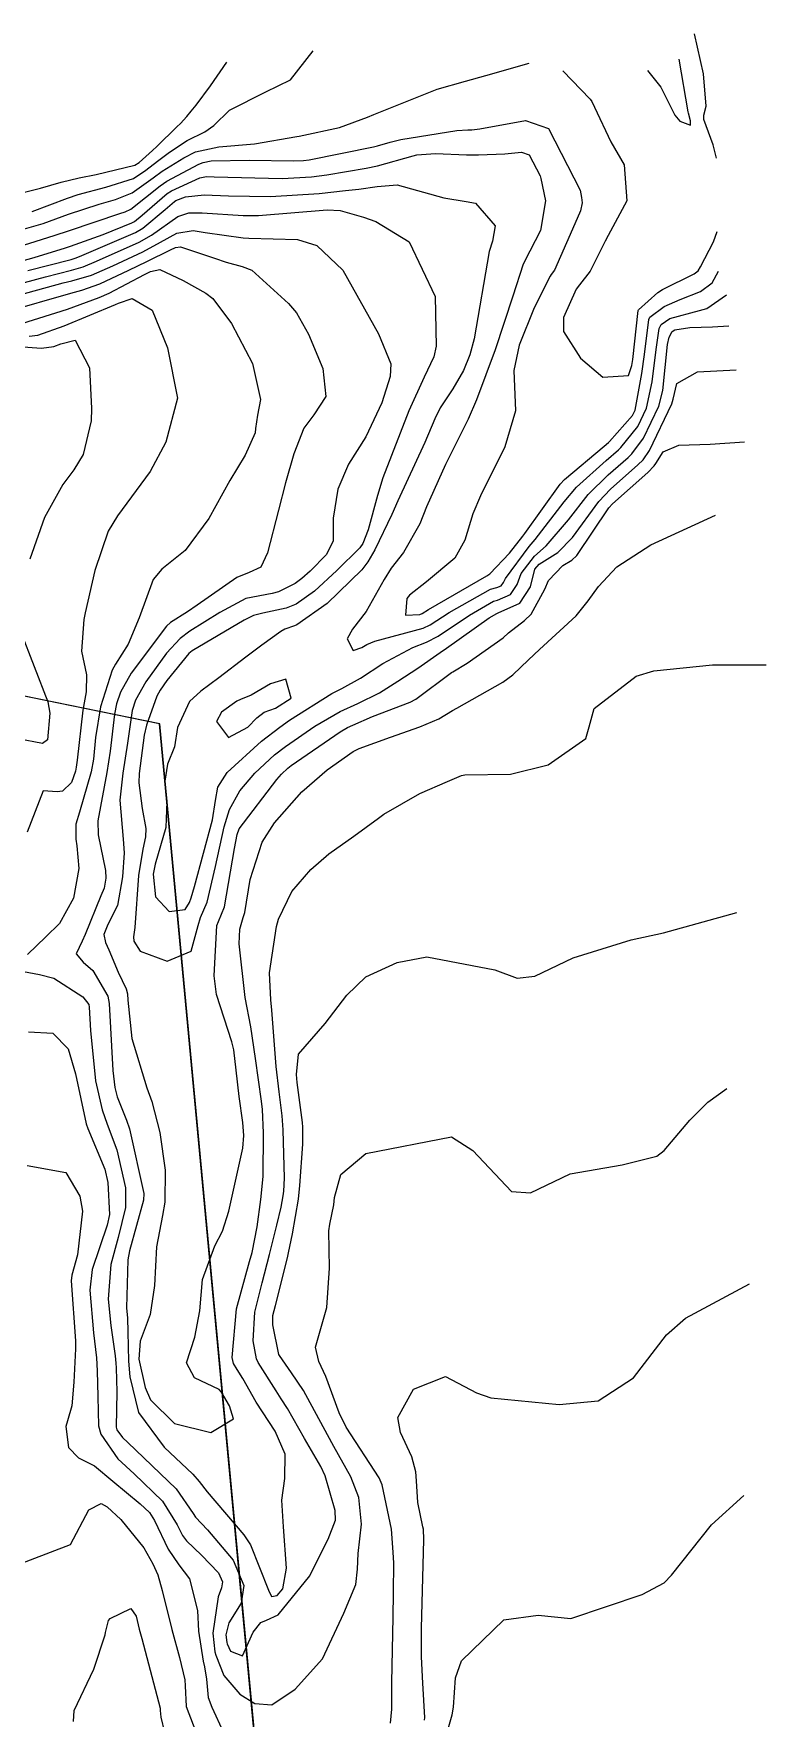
# Model space of a CAD drawing. Header units: feet. Extents: x 1318179 to 1318934, y 422463 to 423299.
# Drawn here: x 1318828.8 to 1318933.7, y 423057.7 to 423298.9 of the extents above; entities that cross this region are included whole.
import ezdxf

# ---------------------------------------------------------------- set-up
doc = ezdxf.new("R2010")
doc.units = ezdxf.units.FT
for name, color, linetype in [('C-DRNG-AREA', 150, 'CONTINUOUS'), ('C-TOPO-MAJR', 32, 'CONTINUOUS'), ('V-PROP-LINE', 7, 'CONTINUOUS')]:
    doc.layers.add(name, color=color, linetype=linetype)

msp = doc.modelspace()

# ---------------------------------------------------------------- linework, layer by layer
at = {"layer": 'C-DRNG-AREA'}
msp.add_lwpolyline([(1318860.98, 423048.9), (1318846.83, 423199.58), (1318846.78, 423200.11), (1318773.02, 423215.17), (1318776.4, 423177.95), (1318743.82, 423107.47), (1318667.04, 423171.48)], dxfattribs=at)
at = {"layer": 'C-TOPO-MAJR'}
for points in [[(1318926.6, 423281.09), (1318926.11, 423283.03), (1318924.75, 423286.63), (1318924.74, 423287.25), (1318925.08, 423288.53), (1318924.72, 423293.15), (1318923.41, 423298.92)], [(1318828.54, 423273.44), (1318833.59, 423275.39), (1318835.11, 423275.9), (1318839.1, 423276.95), (1318843.06, 423278.21), (1318844.85, 423279.38), (1318846.5, 423280.68), (1318848.24, 423281.97), (1318850.73, 423283.62), (1318853.3, 423284.85), (1318854.58, 423285.76), (1318856.8, 423287.96), (1318862.02, 423290.6), (1318865.53, 423292.31), (1318868.79, 423296.48)], [(1318916.69, 423293.67), (1318918.62, 423291.25), (1318920.63, 423287.25), (1318921.34, 423286.41), (1318922.85, 423285.81), (1318922.84, 423286.44), (1318922.57, 423287.52), (1318922.54, 423287.75), (1318921.25, 423295.25)], [(1318823.2, 423275.17), (1318829.73, 423276.82), (1318832.72, 423277.67), (1318835.27, 423278.26), (1318837.69, 423278.77), (1318843.23, 423280.09), (1318843.86, 423280.47), (1318845.78, 423282.2), (1318846.39, 423282.76), (1318849.27, 423285.6), (1318849.8, 423286.08), (1318850.69, 423287.06), (1318851.32, 423287.85), (1318852.04, 423288.67), (1318854.1, 423291.45), (1318856.43, 423294.85)], [(1318826.12, 423270.58), (1318830.1, 423271.74), (1318833.74, 423273.06), (1318838.13, 423274.53), (1318840.49, 423275.18), (1318842.87, 423276.13), (1318845.86, 423278.26), (1318847.18, 423279.23), (1318850.26, 423281.13), (1318851.93, 423282.01), (1318855.27, 423282.73), (1318860.37, 423283.17), (1318866.46, 423284.2), (1318866.79, 423284.27), (1318872.56, 423285.5), (1318876.59, 423286.95), (1318877.5, 423287.37), (1318886.57, 423290.99), (1318890.63, 423292.11), (1318893.55, 423292.93), (1318899.75, 423294.69)], [(1318904.57, 423293.62), (1318908.5, 423289.53), (1318908.72, 423289.2), (1318909.09, 423288.4), (1318911.45, 423283.42), (1318913.36, 423280.16), (1318913.75, 423274.97), (1318911.07, 423270.02), (1318910.63, 423269.2), (1318908.48, 423264.9), (1318906.95, 423262.98), (1318906.47, 423262.33), (1318904.67, 423258.27), (1318904.67, 423256.27), (1318907.09, 423252.44), (1318910.31, 423249.73), (1318913.95, 423249.96), (1318914.47, 423251.43), (1318914.58, 423252.26), (1318915.37, 423259.28), (1318915.42, 423259.39), (1318918.19, 423261.86), (1318918.86, 423262.29), (1318923.39, 423264.56), (1318923.93, 423264.99), (1318924.28, 423265.53), (1318926.15, 423269.11), (1318926.65, 423270.62)], [(1318824.72, 423267.81), (1318831.69, 423270.01), (1318833.89, 423270.76), (1318841.11, 423273.19), (1318841.87, 423273.4), (1318842.66, 423273.79), (1318846.87, 423277.15), (1318847.84, 423277.81), (1318852.42, 423280.22), (1318853.05, 423280.5), (1318854.2, 423280.74), (1318859.69, 423280.79), (1318865.92, 423280.7), (1318867.43, 423280.76), (1318868.21, 423280.87), (1318877.45, 423282.72), (1318878.03, 423282.85), (1318879.83, 423283.38), (1318881.36, 423283.79), (1318889.37, 423285.07), (1318890.97, 423285.14), (1318891.54, 423285.15), (1318892.69, 423285.29), (1318899.23, 423286.48), (1318902.51, 423285.34), (1318907.05, 423276.53), (1318907.26, 423275.49), (1318907.31, 423274.7), (1318907.08, 423273.56), (1318905.94, 423270.92), (1318903.37, 423265.07), (1318902.9, 423264.42), (1318902.74, 423264.21), (1318900.48, 423259.69), (1318898.31, 423254.33), (1318897.54, 423250.71), (1318897.78, 423244.93), (1318896.25, 423239.78), (1318892.76, 423232.74), (1318891.65, 423230.17), (1318890.51, 423226.39), (1318889.11, 423223.81), (1318885.03, 423220.45), (1318882.59, 423218.53), (1318882.23, 423218.04), (1318882.01, 423215.68), (1318884.07, 423215.74), (1318884.4, 423215.89), (1318885.32, 423216.48), (1318893.68, 423221.31), (1318894.1, 423221.58), (1318896.91, 423224.55), (1318898.85, 423226.99), (1318899.13, 423227.37), (1318904.18, 423234.41), (1318904.82, 423235.11), (1318910.47, 423239.84), (1318911.12, 423240.39), (1318911.24, 423240.51), (1318914.54, 423244.23), (1318914.93, 423245.01), (1318915.9, 423250.26), (1318916.25, 423252.99), (1318916.87, 423257.98), (1318917.04, 423258.35), (1318919.1, 423259.88), (1318921.37, 423260.86), (1318924.3, 423262.01), (1318925.97, 423263.25), (1318926.87, 423264.93)], [(1318825.37, 423265.94), (1318828.81, 423266.87), (1318833.3, 423268.24), (1318834.04, 423268.49), (1318838.7, 423270.17), (1318842.82, 423271.83), (1318843.18, 423272.04), (1318844.3, 423272.96), (1318847.89, 423276.02), (1318848.49, 423276.43), (1318852.57, 423278.28), (1318853.5, 423278.47), (1318854.6, 423278.44), (1318864.34, 423278.21), (1318868.55, 423278.41), (1318870.77, 423278.7), (1318876.38, 423279.65), (1318878.01, 423279.99), (1318883.12, 423281.42), (1318883.67, 423281.56), (1318886.3, 423281.78), (1318890.74, 423281.56), (1318892.47, 423281.57), (1318896.25, 423281.74), (1318898.65, 423281.95), (1318899.76, 423281.57), (1318901.3, 423278.59), (1318901.43, 423278.21), (1318902.08, 423274.98), (1318901.35, 423270.72), (1318899.85, 423267.79), (1318898.86, 423265.91), (1318897.39, 423261.32), (1318894.87, 423253.66), (1318892.21, 423246.51), (1318890.99, 423243.74), (1318887.74, 423237.25), (1318885.01, 423231.18), (1318884.06, 423228.72), (1318881.75, 423224.62), (1318879.96, 423222.4), (1318878.95, 423220.78), (1318876.4, 423216.18), (1318874.44, 423213.65), (1318873.69, 423212.27), (1318874.51, 423210.61), (1318875.77, 423211.01), (1318876.48, 423211.46), (1318877.65, 423211.94), (1318884.54, 423213.8), (1318885.55, 423214.27), (1318888.3, 423216.06), (1318894.19, 423219.39), (1318895.11, 423219.63), (1318895.75, 423219.85), (1318896.07, 423220.34), (1318896.33, 423220.9), (1318899.72, 423225.48), (1318900.62, 423226.51), (1318904.77, 423231.88), (1318906.54, 423234), (1318910.77, 423237.81), (1318912.52, 423239.33), (1318912.85, 423239.65), (1318915.3, 423242.69), (1318916.55, 423245.28), (1318917.37, 423249.06), (1318917.92, 423253.71), (1318918.36, 423256.71), (1318918.65, 423257.3), (1318919.9, 423258.12), (1318924.14, 423259.3), (1318925.18, 423259.58), (1318928.02, 423261.51)], [(1318827.93, 423265.03), (1318834.14, 423266.59), (1318834.7, 423266.76), (1318835.33, 423267.02), (1318843.35, 423270.45), (1318844.4, 423271.07), (1318847.62, 423273.77), (1318848.92, 423274.89), (1318849.14, 423275.05), (1318850.53, 423275.57), (1318853.18, 423275.84), (1318856.68, 423275.69), (1318862.69, 423275.62), (1318869.67, 423276.06), (1318873.41, 423276.45), (1318875.34, 423276.67), (1318877.98, 423277.06), (1318880.83, 423277.27), (1318887.52, 423275.44), (1318890.72, 423274.9), (1318892.07, 423274.64), (1318894.85, 423271.4), (1318894.48, 423269.2), (1318893.99, 423267.75), (1318891.86, 423255.25), (1318891.23, 423252.96), (1318890.31, 423250.71), (1318888.8, 423248.09), (1318887, 423245.35), (1318886.23, 423243.79), (1318884.78, 423240.4), (1318880.91, 423232.01), (1318880.05, 423230.08), (1318877.64, 423225.01), (1318876.64, 423223.28), (1318875.77, 423222.14), (1318870.78, 423217.34), (1318866.46, 423214.28), (1318866.13, 423214.15), (1318864.72, 423213.68), (1318864.15, 423213.34), (1318861.46, 423211.39), (1318859.17, 423209.67), (1318855.3, 423206.69), (1318852.7, 423204.76), (1318851.09, 423203.28), (1318849.38, 423199.59), (1318848.95, 423196.79), (1318847.94, 423194.35), (1318847.53, 423191.9), (1318847.84, 423188.99), (1318847.67, 423185.26), (1318846.15, 423180.01), (1318845.87, 423178.58), (1318846.21, 423175.32), (1318848.18, 423173.24), (1318850.48, 423173.51), (1318851.1, 423174.5), (1318851.34, 423175.21), (1318851.79, 423176.8), (1318854.37, 423186.35), (1318854.8, 423189.11), (1318855.14, 423191.02), (1318856.47, 423193.15), (1318861.39, 423197.63), (1318864.01, 423199.64), (1318865.42, 423200.62), (1318871.47, 423204.45), (1318872.89, 423205.18), (1318875.58, 423206.66), (1318878.77, 423208.76), (1318883.07, 423211.03), (1318885.03, 423211.8), (1318886.71, 423212.65), (1318891.19, 423215.65), (1318894.65, 423217.65), (1318895.2, 423217.83), (1318897.06, 423218.61), (1318898, 423220.03), (1318898.59, 423221.62), (1318900.51, 423224.11), (1318902.19, 423225.61), (1318905.37, 423229.33), (1318908.17, 423232.95), (1318911.08, 423235.76), (1318913.93, 423238.25), (1318914.46, 423238.78), (1318916.12, 423241.02), (1318918.31, 423245.58), (1318918.87, 423247.83), (1318919.58, 423254.44), (1318919.8, 423255.47), (1318920.24, 423256.27), (1318920.63, 423256.53), (1318922.74, 423256.85), (1318926, 423256.96), (1318928.36, 423257.09)], [(1318823.85, 423262.32), (1318830.46, 423264.13), (1318834.19, 423265.05), (1318835.86, 423265.56), (1318837.75, 423266.35), (1318843.88, 423269.07), (1318845.64, 423270.09), (1318849.42, 423272.74), (1318850.98, 423273.29), (1318852.88, 423273.28), (1318858.79, 423272.91), (1318860.96, 423272.91), (1318870.79, 423273.72), (1318872.66, 423273.62), (1318876.03, 423272.66), (1318877.77, 423272.05), (1318882.57, 423269.12), (1318886.28, 423261.27), (1318886.44, 423254.19), (1318886.08, 423252.66), (1318884.69, 423249.74), (1318882.49, 423244.91), (1318878.79, 423235.31), (1318877.99, 423232.8), (1318876.69, 423227.86), (1318875.92, 423225.93), (1318875.47, 423225.29), (1318872.17, 423222.04), (1318868.97, 423219.11), (1318866.34, 423217.25), (1318864.95, 423216.65), (1318861.58, 423215.95), (1318860.25, 423215.63), (1318858.9, 423214.96), (1318851.46, 423210.56), (1318851.01, 423210.19), (1318847.84, 423206.29), (1318846.86, 423204.94), (1318846.4, 423204.08), (1318844.91, 423199.93), (1318844.61, 423198.49), (1318843.89, 423192.97), (1318843.82, 423191.66), (1318844.28, 423187.96), (1318844.84, 423185.11), (1318844.8, 423183.92), (1318844.38, 423182.15), (1318843.79, 423178.4), (1318843.25, 423170.96), (1318843.04, 423169.6), (1318843.09, 423168.98), (1318844, 423167.55), (1318847.9, 423166.13), (1318851.34, 423167.55), (1318852.32, 423171.22), (1318852.68, 423172.37), (1318853.61, 423174.58), (1318854.83, 423179.69), (1318856.07, 423185.34), (1318856.79, 423187.83), (1318858.27, 423190.53), (1318860.44, 423193.03), (1318863.28, 423195.68), (1318864.84, 423196.87), (1318869.05, 423199.78), (1318872.65, 423201.89), (1318875.2, 423203.02), (1318878.31, 423204.55), (1318880.94, 423206.2), (1318883.8, 423208.09), (1318887, 423210.33), (1318887.9, 423210.96), (1318893.99, 423215.26), (1318895.11, 423215.92), (1318895.29, 423215.98), (1318898.38, 423217.37), (1318899.93, 423219.73), (1318900.55, 423222.24), (1318901.17, 423222.98), (1318903.87, 423224.64), (1318905.96, 423226.77), (1318909.7, 423231.96), (1318911.38, 423233.7), (1318915.33, 423237.19), (1318916.06, 423237.91), (1318916.99, 423239.26), (1318920.2, 423245.9), (1318920.39, 423246.59), (1318920.89, 423248.85), (1318923.87, 423250.5), (1318929.37, 423250.81)], [(1318823.79, 423260.72), (1318832.97, 423263.24), (1318834.24, 423263.55), (1318837.03, 423264.36), (1318840.11, 423265.7), (1318844.41, 423267.69), (1318846.95, 423269.06), (1318849.25, 423270.34), (1318851.63, 423270.72), (1318853.35, 423270.45), (1318858.79, 423269.69), (1318859.57, 423269.65), (1318866.56, 423269.44), (1318869.32, 423268.58), (1318873.05, 423265.06), (1318878.16, 423255.96), (1318879.9, 423251.66), (1318879.85, 423249.83), (1318878.63, 423246.07), (1318876.36, 423241.19), (1318873.88, 423237.26), (1318872.35, 423233.71), (1318871.67, 423229.55), (1318871.66, 423226.29), (1318870.72, 423224.37), (1318868.35, 423221.94), (1318867.16, 423220.89), (1318866.22, 423220.22), (1318863.84, 423218.99), (1318862.92, 423218.77), (1318859.17, 423218.07), (1318855.43, 423216.06), (1318851.13, 423213.35), (1318849.74, 423212.32), (1318847.81, 423210.2), (1318844.84, 423206.12), (1318843.35, 423203.5), (1318842.89, 423202.03), (1318842.18, 423197.35), (1318841.53, 423193.06), (1318841.11, 423189.16), (1318841.6, 423183.6), (1318841.71, 423181.64), (1318841.48, 423178.21), (1318840.79, 423174.11), (1318839.38, 423171.39), (1318838.82, 423169.96), (1318839.04, 423168.77), (1318839.54, 423167.75), (1318840.84, 423164.54), (1318842.01, 423162.17), (1318842.22, 423161.46), (1318842.25, 423160.53), (1318842.83, 423155.07), (1318844.98, 423148), (1318845.67, 423146.04), (1318846.83, 423141.6), (1318847.62, 423136.21), (1318847.54, 423131.6), (1318847.21, 423129.68), (1318846.36, 423125.23), (1318846.09, 423119.68), (1318845.44, 423115.53), (1318844, 423111.7), (1318843.84, 423109.11), (1318844.73, 423105.08), (1318845.48, 423103.29), (1318848.92, 423099.92), (1318854.12, 423098.65), (1318857.4, 423100.61), (1318856.81, 423102.44), (1318855.67, 423104.4), (1318855.31, 423104.77), (1318851.8, 423106.48), (1318850.65, 423108.6), (1318851.86, 423112.3), (1318852.56, 423116.06), (1318852.95, 423120.54), (1318854.71, 423125.36), (1318855.83, 423127.47), (1318856.71, 423130.3), (1318858.73, 423139.35), (1318858.87, 423141.16), (1318858.72, 423143), (1318858.2, 423146.76), (1318857.78, 423150.5), (1318857.43, 423153.43), (1318857.17, 423154.58), (1318854.95, 423161.34), (1318854.6, 423164.01), (1318855, 423171.22), (1318855.22, 423171.79), (1318856.1, 423173.9), (1318857.52, 423182.25), (1318857.89, 423184.25), (1318858.21, 423185.07), (1318863.58, 423192.12), (1318864.28, 423192.91), (1318865.17, 423193.74), (1318865.66, 423194.12), (1318872.68, 423198.94), (1318873.72, 423199.56), (1318874.47, 423199.91), (1318877.28, 423201.15), (1318882.67, 423203.21), (1318883.52, 423203.64), (1318888.63, 423207.45), (1318888.82, 423207.57), (1318890.86, 423208.8), (1318896.01, 423212.43), (1318896.79, 423213.12), (1318899.08, 423214.91), (1318900.02, 423215.8), (1318902, 423219.4), (1318902.49, 423220.61), (1318904.57, 423222.76), (1318905.84, 423223.52), (1318906.57, 423224.19), (1318911.15, 423231.03), (1318911.69, 423231.62), (1318916.73, 423236.11), (1318917.66, 423237.05), (1318917.9, 423237.4), (1318918.93, 423239.07), (1318921.17, 423240.01), (1318925.66, 423240.13), (1318930.59, 423240.49)], [(1318824.77, 423259.1), (1318834.07, 423261.75), (1318835.64, 423262.2), (1318838.25, 423263.11), (1318842.4, 423265.06), (1318844.95, 423266.29), (1318848.35, 423267.96), (1318849.1, 423268.33), (1318849.81, 423268.4), (1318854.67, 423266.77), (1318856.33, 423266.23), (1318858.61, 423265.6), (1318860.02, 423265.04), (1318865.26, 423260.3), (1318866.41, 423258.94), (1318868.12, 423255.91), (1318870.19, 423250.99), (1318870.6, 423246.96), (1318868.88, 423244.37), (1318867.45, 423242.43), (1318866.03, 423238.78), (1318864.84, 423234.59), (1318863.82, 423230.7), (1318862.24, 423224.57), (1318861.3, 423222.53), (1318859.62, 423221.76), (1318857.84, 423221.04), (1318852.2, 423217.08), (1318850.8, 423216.14), (1318848.35, 423214.63), (1318847.78, 423214.09), (1318842.74, 423207.35), (1318841.2, 423204.66), (1318840.62, 423202.98), (1318840.36, 423201.49), (1318839.74, 423196.21), (1318839.24, 423193.15), (1318837.95, 423186.23), (1318837.98, 423184.21), (1318839.05, 423179.1), (1318839.08, 423178.02), (1318838.84, 423176.59), (1318838.39, 423175.49), (1318836.13, 423169.95), (1318835.71, 423169), (1318834.86, 423167.17), (1318835.84, 423165.98), (1318837.25, 423164.78), (1318839.38, 423161.1), (1318839.58, 423160.05), (1318840.12, 423150.47), (1318840.38, 423148.05), (1318840.72, 423146.7), (1318842.08, 423143.36), (1318842.49, 423142.1), (1318844.53, 423132.84), (1318844.49, 423131.89), (1318842.49, 423124.65), (1318842.24, 423123.35), (1318842.06, 423116.47), (1318842.18, 423115.02), (1318842.27, 423113.03), (1318842.34, 423108.85), (1318842.53, 423106.58), (1318843.78, 423101.48), (1318847.46, 423096.53), (1318851.57, 423092.67), (1318852.48, 423091.62), (1318853.62, 423090.14), (1318858.87, 423084), (1318859.81, 423082.55), (1318862.38, 423076.07), (1318862.84, 423075.13), (1318863.62, 423075.29), (1318864.45, 423076.26), (1318865, 423079.2), (1318864.53, 423085.12), (1318864.31, 423088.93), (1318864.73, 423092.03), (1318864.81, 423095.53), (1318863.34, 423098.81), (1318860.65, 423102.97), (1318858.7, 423106.37), (1318857.91, 423107.65), (1318857.39, 423108.5), (1318857.19, 423109.35), (1318857.82, 423116.36), (1318859.68, 423123.1), (1318860.07, 423124.41), (1318860.79, 423128.07), (1318861.31, 423131.99), (1318861.62, 423135.28), (1318861.7, 423141.56), (1318861.56, 423144.88), (1318861.42, 423146.07), (1318860.55, 423152.2), (1318859.85, 423156.72), (1318859.04, 423160.93), (1318858.18, 423168.58), (1318858.31, 423170.71), (1318858.79, 423172.39), (1318858.99, 423173.1), (1318859.79, 423177.79), (1318861.48, 423183.17), (1318863.27, 423185.94), (1318867.19, 423190.38), (1318870.79, 423193.52), (1318874.51, 423196.12), (1318875.4, 423196.58), (1318879.87, 423198.2), (1318884.06, 423199.65), (1318886.79, 423200.83), (1318888.78, 423201.99), (1318889.36, 423202.33), (1318895.95, 423206.08), (1318897.38, 423207.12), (1318899.65, 423209.28), (1318901.22, 423210.73), (1318906.47, 423215.55), (1318908.21, 423217.72), (1318909.65, 423219.78), (1318912.3, 423222.57), (1318917.18, 423225.75), (1318926.42, 423229.98)], [(1318827.07, 423257.43), (1318833.62, 423259.49), (1318838.15, 423261.14), (1318839.57, 423261.76), (1318844.63, 423264.45), (1318845.49, 423264.89), (1318846.82, 423265.18), (1318850.18, 423263.59), (1318853.4, 423261.77), (1318854.43, 423261.01), (1318857.12, 423257.44), (1318860.1, 423251.71), (1318861.27, 423246.53), (1318860.81, 423244.3), (1318860.55, 423242.37), (1318860.47, 423241.75), (1318859.08, 423238.57), (1318856.87, 423234.93), (1318853.86, 423229.5), (1318850.45, 423224.92), (1318847.11, 423222.26), (1318845.89, 423220.76), (1318843.88, 423215.28), (1318842.31, 423211.49), (1318840.48, 423208.67), (1318839.99, 423207.77), (1318838.35, 423202.54), (1318837.64, 423198.16), (1318837.31, 423195.06), (1318837, 423193.24), (1318835.31, 423187.47), (1318834.78, 423185.74), (1318834.79, 423183.58), (1318834.93, 423182.64), (1318835.25, 423179.37), (1318834.46, 423175.14), (1318832.47, 423171.5), (1318830.52, 423169.61), (1318827.88, 423167.09)], [(1318828.09, 423255.63), (1318829.37, 423255.76), (1318833.14, 423257.07), (1318840.5, 423260.14), (1318840.93, 423260.36), (1318842.85, 423261.02), (1318845.73, 423259.35), (1318847.95, 423253.96), (1318849.36, 423246.73), (1318847.69, 423240.44), (1318845.45, 423236.25), (1318840.79, 423229.87), (1318839.42, 423227.71), (1318837.54, 423222.07), (1318836.13, 423216.01), (1318835.93, 423215.02), (1318835.61, 423210.53), (1318836.31, 423207.14), (1318836.26, 423204.7), (1318835.78, 423202.04), (1318834.97, 423194.9), (1318834.87, 423193.92), (1318834.77, 423193.33), (1318834.16, 423191.71), (1318832.91, 423190.46), (1318832.11, 423190.37), (1318830.1, 423190.49), (1318827.83, 423184.57)], [(1318821.28, 423254.52), (1318829.87, 423253.9), (1318831.63, 423254.11), (1318832.63, 423254.49), (1318834.68, 423255.03), (1318836.77, 423251.07), (1318837.06, 423245.26), (1318837.01, 423243.49), (1318835.84, 423238.68), (1318834.5, 423236.48), (1318832.93, 423234.39), (1318830.31, 423229.65), (1318828.22, 423223.7)], [(1318826.87, 423213.37), (1318830.77, 423203.27), (1318831.06, 423201.61), (1318830.72, 423197.82), (1318830, 423197.27), (1318826.52, 423197.97)], [(1318827.28, 423164.63), (1318829.59, 423164.19), (1318831.65, 423163.68), (1318835.82, 423161.02), (1318836.64, 423159.9), (1318836.71, 423159.52), (1318836.89, 423156.17), (1318837.62, 423148.99), (1318838.55, 423144.81), (1318839.3, 423142.77), (1318840.65, 423139.09), (1318841.9, 423133.66), (1318841.91, 423130.83), (1318840.85, 423126.54), (1318839.83, 423122.69), (1318839.44, 423117.74), (1318839.79, 423113.96), (1318840.44, 423109.59), (1318840.54, 423108.54), (1318840.58, 423107.91), (1318840.68, 423104.46), (1318840.59, 423099.41), (1318840.68, 423099.03), (1318841.47, 423097.9), (1318842.23, 423097.18), (1318849.19, 423090.56), (1318851.63, 423087.04), (1318851.96, 423086.53), (1318853.65, 423084.7), (1318857.32, 423080.35), (1318858.86, 423076.71), (1318858.49, 423074.18), (1318856.73, 423071.4), (1318856.29, 423069.64), (1318856.41, 423068.57), (1318856.46, 423068.36), (1318856.95, 423067.3), (1318858.69, 423066.65), (1318860.22, 423070.04), (1318861.28, 423071.45), (1318862.1, 423071.74), (1318863.78, 423072.52), (1318868.34, 423078.09), (1318870.5, 423082.54), (1318870.95, 423083.37), (1318872.02, 423086.07), (1318871.96, 423087.47), (1318870.52, 423092.41), (1318869.88, 423093.78), (1318867.58, 423097.79), (1318865.1, 423102.05), (1318864.22, 423103.46), (1318863.5, 423104.62), (1318860.93, 423108.65), (1318860.68, 423109.17), (1318860.18, 423111.76), (1318860.43, 423115.87), (1318861.47, 423120.06), (1318862.55, 423124.13), (1318863.58, 423128.3), (1318864.21, 423130.89), (1318864.51, 423132.52), (1318864.58, 423133.17), (1318864.67, 423135.07), (1318864.51, 423141.96), (1318864.38, 423143.96), (1318863.95, 423147.4), (1318863.52, 423151.03), (1318862.88, 423159.12), (1318862.72, 423160.56), (1318862.54, 423164.45), (1318863.55, 423171.1), (1318863.83, 423172.15), (1318865.73, 423176.11), (1318868.47, 423179.25), (1318871.04, 423181.47), (1318874.6, 423184.02), (1318878.16, 423186.59), (1318878.92, 423187.16), (1318884.09, 423190.12), (1318888.02, 423191.85), (1318890.07, 423192.71), (1318890.51, 423192.79), (1318897.08, 423192.9), (1318902.46, 423194.23), (1318907.88, 423198), (1318908.35, 423199.65), (1318909.04, 423202.3), (1318915.07, 423206.92), (1318917.62, 423207.71), (1318925.98, 423208.57), (1318933.71, 423208.53)], [(1318859.91, 423204.21), (1318858.38, 423203.59), (1318857.84, 423203.34), (1318855.66, 423201.76), (1318854.96, 423200.43), (1318856.68, 423198.16), (1318859.43, 423199.64), (1318860.75, 423200.98), (1318861.8, 423201.75), (1318863.4, 423202.33), (1318865.63, 423203.79), (1318864.9, 423206.49), (1318862.67, 423205.84), (1318859.91, 423204.21)], [(1318828.02, 423156.02), (1318831.49, 423155.83), (1318833.72, 423153.56), (1318834.73, 423149.97), (1318836.29, 423142.85), (1318836.53, 423142.18), (1318838.94, 423136.32), (1318839.39, 423134.44), (1318839.6, 423129.87), (1318839.28, 423128.34), (1318837.16, 423121.96), (1318836.8, 423119.03), (1318837.33, 423112.88), (1318837.74, 423109.32), (1318837.87, 423107.48), (1318837.96, 423103.8), (1318838.04, 423099.57), (1318838.36, 423098.39), (1318840.8, 423094.86), (1318843.15, 423092.7), (1318847.2, 423088.79), (1318849.33, 423085.4), (1318850.07, 423083.89), (1318850.64, 423083.1), (1318852.79, 423081.09), (1318855.23, 423078.52), (1318855.81, 423077.27), (1318855.68, 423076.38), (1318855.18, 423075.12), (1318854.43, 423069.9), (1318854.72, 423067.23), (1318854.85, 423066.73), (1318856.01, 423063.86), (1318858.29, 423061.16), (1318860.43, 423059.81), (1318862.9, 423059.63), (1318866.22, 423061.87), (1318870.14, 423066.24), (1318873.21, 423072.78), (1318874.92, 423076.88), (1318875.14, 423079.08), (1318875.23, 423081.29), (1318875.71, 423085.49), (1318875.33, 423089.31), (1318874.2, 423092.27), (1318871.75, 423096.65), (1318868.35, 423102.89), (1318867.43, 423104.63), (1318865.7, 423107.19), (1318863.97, 423109.65), (1318863.89, 423109.82), (1318863.01, 423114.03), (1318863.04, 423115.38), (1318863.38, 423116.82), (1318864.07, 423119.46), (1318865.16, 423123.86), (1318865.28, 423124.38), (1318865.85, 423127.06), (1318866.68, 423132.04), (1318866.91, 423133.98), (1318867.31, 423139.93), (1318867.33, 423142.35), (1318867.27, 423143.02), (1318866.51, 423148.75), (1318866.39, 423149.9), (1318866.7, 423152.81), (1318870.53, 423157.2), (1318873.62, 423161.26), (1318876.35, 423163.9), (1318880.81, 423165.95), (1318885.07, 423166.75), (1318894.8, 423164.88), (1318898.04, 423163.67), (1318900.57, 423163.95), (1318906.05, 423166.6), (1318914.37, 423169.16), (1318918.98, 423170.18), (1318929.5, 423173.07)], [(1318879.88, 423057.02), (1318880.09, 423059.03), (1318880.06, 423062.83), (1318880.24, 423072.2), (1318880.32, 423075.66), (1318880.37, 423079.97), (1318880.27, 423081.46), (1318880.12, 423083.52), (1318880.01, 423084.81), (1318878.7, 423091.14), (1318878.25, 423092.13), (1318873.54, 423099.38), (1318872.53, 423101.43), (1318870.61, 423106.67), (1318869.63, 423108.79), (1318869.14, 423110.86), (1318870.76, 423116.52), (1318871.13, 423122.16), (1318871.02, 423127.52), (1318871.19, 423128.46), (1318871.74, 423131.23), (1318871.86, 423132.27), (1318872.78, 423135.57), (1318876.36, 423138.56), (1318888.62, 423140.98), (1318891.69, 423139), (1318897.2, 423133.14), (1318899.94, 423132.96), (1318905.63, 423135.68), (1318913.07, 423136.97), (1318918.01, 423138.22), (1318919.07, 423139.02), (1318922.77, 423143.34), (1318925.34, 423145.93), (1318928.05, 423147.91)], [(1318827.84, 423136.88), (1318833.35, 423135.84), (1318835.38, 423132.47), (1318835.74, 423130.33), (1318835.06, 423124.05), (1318834.24, 423121.17), (1318834.11, 423120.34), (1318834.75, 423111.74), (1318834.77, 423110.62), (1318834.49, 423105.85), (1318834.22, 423102.47), (1318833.59, 423100.28), (1318833.39, 423099.5), (1318833.75, 423096.47), (1318835.19, 423095), (1318837.49, 423093.87), (1318840.1, 423091.67), (1318844.02, 423088.4), (1318845.36, 423087.16), (1318846.05, 423086.04), (1318848.01, 423081.93), (1318849.55, 423079.7), (1318851.07, 423077.68), (1318852.22, 423073.13), (1318852.37, 423070.19), (1318853.04, 423065.9), (1318853.23, 423065.09), (1318853.54, 423063.3), (1318853.77, 423060.7), (1318854.3, 423059.3), (1318855.96, 423055.69)], [(1318884.74, 423057.45), (1318884.79, 423057.82), (1318884.52, 423062.75), (1318884.3, 423066.49), (1318884.31, 423069.46), (1318884.34, 423070.57), (1318884.65, 423083.32), (1318884.58, 423084.8), (1318884.51, 423085.14), (1318883.79, 423088.61), (1318883.59, 423091.72), (1318883.52, 423093), (1318882.94, 423095.17), (1318881.32, 423098.62), (1318880.95, 423100.8), (1318883.19, 423104.82), (1318887.77, 423106.66), (1318892.21, 423104.33), (1318894.26, 423103.6), (1318904.05, 423102.66), (1318909.61, 423103.18), (1318914.67, 423106.48), (1318919.43, 423112.6), (1318922.13, 423115.02), (1318931.28, 423119.93)], [(1318825.42, 423079.31), (1318834.02, 423082.6), (1318836.64, 423087.54), (1318838.43, 423088.46), (1318839.28, 423087.97), (1318841.26, 423086.16), (1318844.53, 423082.12), (1318845.82, 423079.84), (1318846.53, 423078.27), (1318847.17, 423076.02), (1318848.54, 423070.41), (1318849.67, 423066.4), (1318850.42, 423063.23), (1318850.45, 423062.34), (1318850.62, 423059.39), (1318852.22, 423055.13)], [(1318885.92, 423048.48), (1318888.69, 423058.2), (1318888.89, 423059.32), (1318889.21, 423063.51), (1318890.04, 423065.94), (1318896.09, 423071.83), (1318901.03, 423072.46), (1318905.69, 423072), (1318915.92, 423075.42), (1318919.06, 423077.13), (1318920.13, 423078.22), (1318925.86, 423085.43), (1318930.49, 423089.59)], [(1318834.48, 423057.26), (1318834.57, 423058.81), (1318837.37, 423064.74), (1318839.01, 423069.66), (1318839.05, 423070), (1318839.48, 423071.7), (1318839.7, 423071.99), (1318842.66, 423073.41), (1318843.46, 423072.34), (1318843.88, 423070.46), (1318844.23, 423069.15), (1318846.88, 423059.14), (1318846.89, 423058.84), (1318846.98, 423057.88), (1318847.5, 423055.67)]]:
    msp.add_lwpolyline(points, dxfattribs=at)
at = {"layer": 'V-PROP-LINE'}
msp.add_lwpolyline([(1318205.86, 423151.87), (1318906.18, 422568.21), (1318846.87, 423199.56), (1318846.82, 423200.09), (1318730.64, 423223.81), (1318629.46, 423273.42), (1318205.86, 423151.87)], close=True, dxfattribs=at)
msp.add_lwpolyline([(1318860.98, 423048.9), (1318846.83, 423199.58), (1318846.78, 423200.11), (1318773.02, 423215.17), (1318776.4, 423177.95), (1318743.82, 423107.47), (1318667.04, 423171.48)], dxfattribs=at)

doc.saveas('drawing.dxf')
